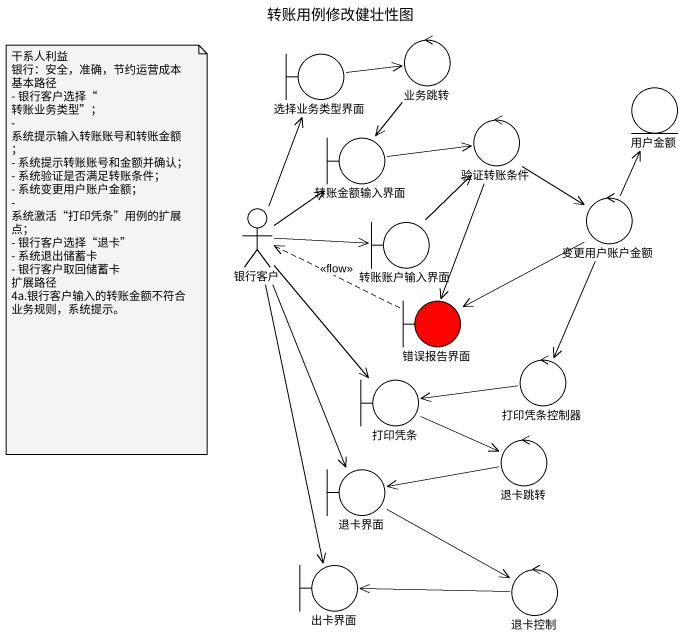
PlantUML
@startuml
title 转账用例修改健壮性图
control 业务跳转
boundary 选择业务类型界面
entity 用户金额
boundary 转账金额输入界面
control 验证转账条件
actor 银行客户
boundary 转账账户输入界面
control 变更用户账户金额
boundary 错误报告界面 #FF0000
control 打印凭条控制器
boundary 打印凭条
boundary 退卡界面
control 退卡跳转
boundary 出卡界面
control 退卡控制
业务跳转 --> 转账金额输入界面
选择业务类型界面 -right-> 业务跳转
转账金额输入界面 -right-> 验证转账条件
验证转账条件 --> 变更用户账户金额
验证转账条件 --> 错误报告界面
银行客户 -up-> 选择业务类型界面
银行客户 -up-> 转账金额输入界面
银行客户 -right-> 转账账户输入界面
银行客户 --> 打印凭条
银行客户 --> 退卡界面
银行客户 --> 出卡界面
转账账户输入界面 -up-> 验证转账条件
变更用户账户金额 -up-> 用户金额
变更用户账户金额 --> 错误报告界面
变更用户账户金额 --> 打印凭条控制器
错误报告界面 .left.> 银行客户 : <<flow>>
打印凭条控制器 -left-> 打印凭条
打印凭条 -right-> 退卡跳转
退卡界面 -right-> 退卡控制
退卡跳转 -left-> 退卡界面
退卡控制 -left-> 出卡界面
note as N1
  干系人利益
  银行：安全，准确，节约运营成本
  基本路径
  - 银行客户选择“ 转账业务类型”；
  - 系统提示输入转账账号和转账金额；
  - 系统提示转账账号和金额并确认；
  - 系统验证是否满足转账条件；
  - 系统变更用户账户金额；
  - 系统激活“打印凭条”用例的扩展点；
  - 银行客户选择“退卡”
  - 系统退出储蓄卡
  - 银行客户取回储蓄卡
  扩展路径
  4a.银行客户输入的转账金额不符合业务规则，系统提示。
end note
@enduml
